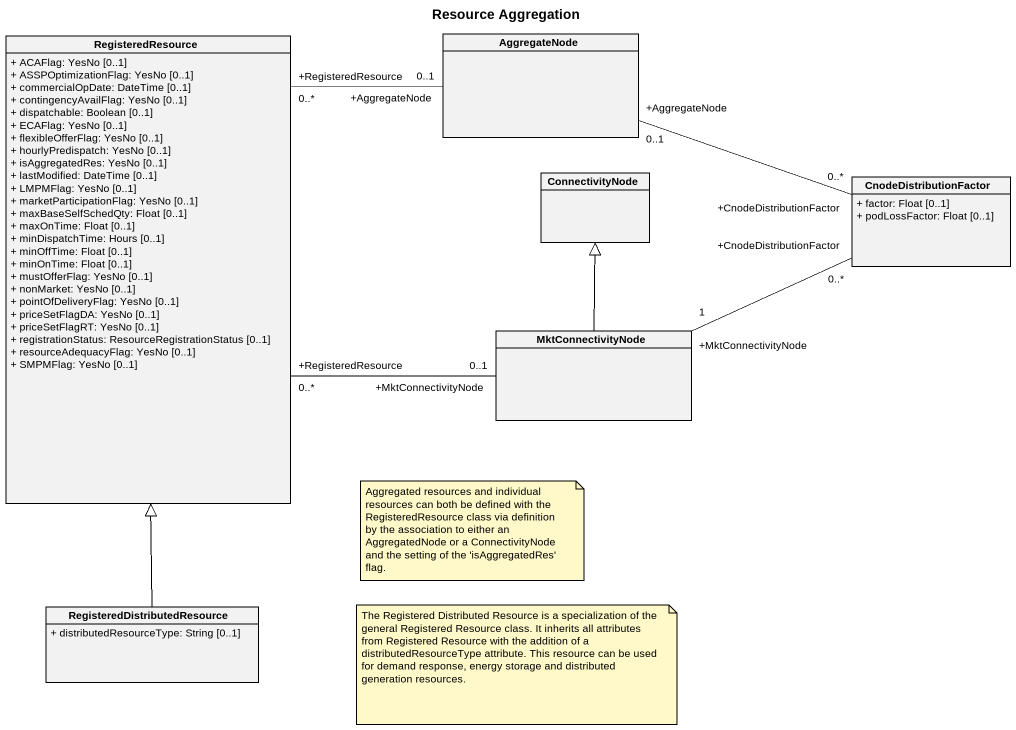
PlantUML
@startuml
title Resource Aggregation
hide circle
hide empty members
skinparam classAttributeIconSize 0
class RegisteredResource {
  + ACAFlag: YesNo [0..1]
  + ASSPOptimizationFlag: YesNo [0..1]
  + commercialOpDate: DateTime [0..1]
  + contingencyAvailFlag: YesNo [0..1]
  + dispatchable: Boolean [0..1]
  + ECAFlag: YesNo [0..1]
  + flexibleOfferFlag: YesNo [0..1]
  + hourlyPredispatch: YesNo [0..1]
  + isAggregatedRes: YesNo [0..1]
  + lastModified: DateTime [0..1]
  + LMPMFlag: YesNo [0..1]
  + marketParticipationFlag: YesNo [0..1]
  + maxBaseSelfSchedQty: Float [0..1]
  + maxOnTime: Float [0..1]
  + minDispatchTime: Hours [0..1]
  + minOffTime: Float [0..1]
  + minOnTime: Float [0..1]
  + mustOfferFlag: YesNo [0..1]
  + nonMarket: YesNo [0..1]
  + pointOfDeliveryFlag: YesNo [0..1]
  + priceSetFlagDA: YesNo [0..1]
  + priceSetFlagRT: YesNo [0..1]
  + registrationStatus: ResourceRegistrationStatus [0..1]
  + resourceAdequacyFlag: YesNo [0..1]
  + SMPMFlag: YesNo [0..1]
}
class AggregateNode
class ConnectivityNode
class CnodeDistributionFactor {
  + factor: Float [0..1]
  + podLossFactor: Float [0..1]
}
class MktConnectivityNode
class "RegisteredDistributedResource" as RegisteredDistributedResourc {
  + distributedResourceType: String [0..1]
}
RegisteredResource "+RegisteredResource\n0..*" -right- "+AggregateNode\n0..1" AggregateNode
RegisteredResource "+RegisteredResource\n0..*" -right- "+MktConnectivityNode\n0..1" MktConnectivityNode
AggregateNode "+AggregateNode\n0..1" -right- "+CnodeDistributionFactor\n0..*" CnodeDistributionFactor
CnodeDistributionFactor "+CnodeDistributionFactor\n0..*" -left- "+MktConnectivityNode\n1" MktConnectivityNode
MktConnectivityNode -up-|> ConnectivityNode
RegisteredDistributedResourc -up-|> RegisteredResource
note as N1
  Aggregated resources and individual resources can both be defined with the RegisteredResource class via definition by the association to either an AggregatedNode or a ConnectivityNode and the setting of the 'isAggregatedRes' flag.
end note
note as N2
  The Registered Distributed Resource is a specialization of the general Registered Resource class. It inherits all attributes from Registered Resource with the addition of a distributedResourceType attribute. This resource can be used for demand response, energy storage and distributed generation resources.
end note
@enduml
